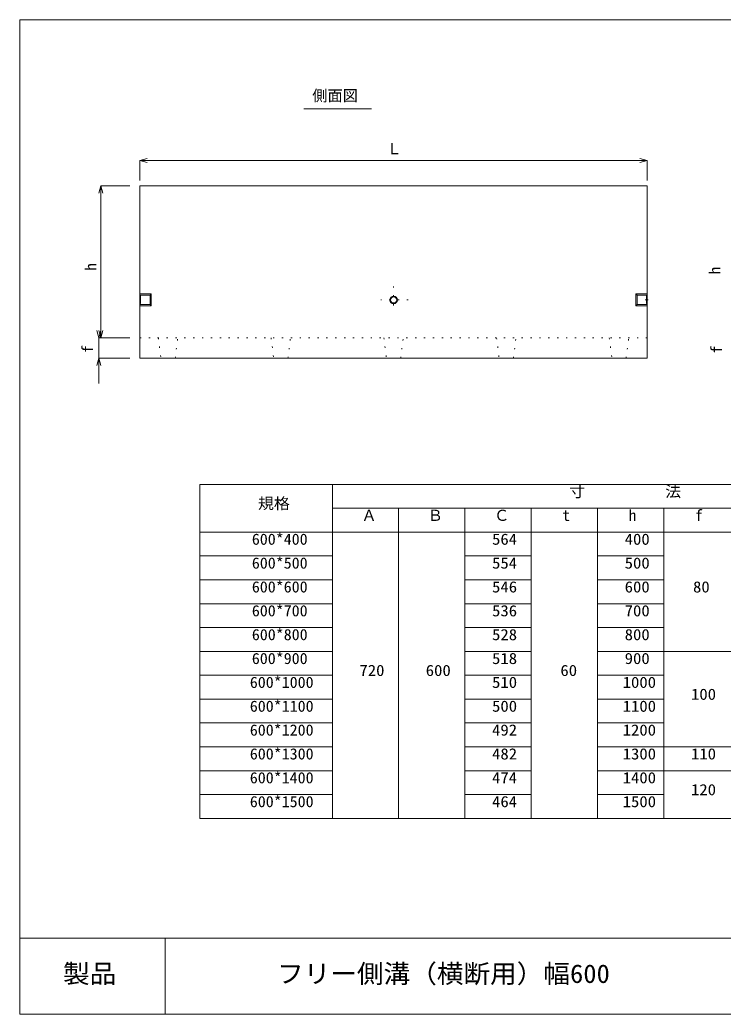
# Model space of a CAD drawing. Units: millimetres, scale not verified. Extents: x -162 to 6045, y 180 to 4102.
# Drawn here: x -162 to 2611, y 180 to 4102 of the extents above; entities that cross this region are included whole.
import ezdxf
from ezdxf.enums import TextEntityAlignment as Align

# ---------------------------------------------------------------- set-up
doc = ezdxf.new("R2010")
doc.units = ezdxf.units.MM
doc.header["$LTSCALE"] = 20
doc.linetypes.add('DOTTED', pattern=[1.75, 0.25, -1.5])
doc.layers.add('_0-0_', color=7, linetype='Continuous', lineweight=18)
doc.styles.add('ＭＳ ゴシック', font='')
doc.styles.get('ＭＳ ゴシック').set_extended_font_data('MS Gothic')

msp = doc.modelspace()

# ---------------------------------------------------------------- linework, layer by layer
at = {"layer": '_0-0_'}
for p, q in [((-161.72, 4102.25), (6045.25, 4102.25)), ((-161.72, 4102.25), (-161.72, 179.9)), ((957.62, 3751.58), (1224.29, 3751.58)), ((957.62, 3751.58), (1224.29, 3751.58)), ((311.33, 3448), (2311.33, 3448)), ((311.33, 3448), (311.33, 2768)), ((2311.33, 3448), (2311.33, 2768)), ((311.33, 3074), (311.33, 3122.11)), ((2311.33, 3074), (2311.33, 3122.11)), ((311.33, 2972.01), (311.33, 3024)), ((311.33, 3022.01), (311.33, 2973.64)), ((356.33, 3021.34), (311.33, 3021.34)), ((351.33, 3016.34), (356.33, 3021.34)), ((356.33, 2974.67), (356.33, 3021.34)), ((2266.33, 2974.67), (2266.33, 3021.34)), ((2271.33, 3016.34), (2266.33, 3021.34)), ((2266.33, 3021.34), (2311.33, 3021.34)), ((2311.33, 2972.01), (2311.33, 3024)), ((2311.33, 2972.01), (2311.33, 3024)), ((2311.33, 3022.01), (2311.33, 2973.64)), ((351.33, 3016.34), (311.33, 3016.34)), ((314, 3013), (311.33, 3013)), ((314, 3005), (311.33, 3005)), ((314, 2991), (311.33, 2991)), ((314, 2983), (311.33, 2983)), ((314, 2983), (314, 3013)), ((351.33, 2979.67), (351.33, 3016.34)), ((2271.33, 2979.67), (2271.33, 3016.34)), ((2271.33, 3016.34), (2311.33, 3016.34)), ((2303.76, 2998), (2315.21, 2998)), ((2308.67, 2983), (2308.67, 3013)), ((2308.67, 3013), (2311.33, 3013)), ((2308.67, 3005), (2311.33, 3005)), ((2308.67, 2991), (2311.33, 2991)), ((2308.67, 2983), (2311.33, 2983)), ((351.33, 2979.67), (311.33, 2979.67)), ((356.33, 2974.67), (311.33, 2974.67)), ((351.33, 2979.67), (356.33, 2974.67)), ((2271.33, 2979.67), (2266.33, 2974.67)), ((2266.33, 2974.67), (2311.33, 2974.67)), ((2271.33, 2979.67), (2311.33, 2979.67)), ((2311.33, 2768), (311.33, 2768)), ((547.19, 2269.61), (5347.19, 2269.61)), ((547.19, 2269.61), (547.19, 951.96)), ((1070.07, 2269.61), (1070.07, 951.96)), ((1070.07, 2175.49), (5347.19, 2175.49)), ((1331.5, 2175.49), (1331.5, 951.96)), ((1592.94, 2175.49), (1592.94, 951.96)), ((1854.38, 2175.49), (1854.38, 951.96)), ((2115.82, 2175.49), (2115.82, 951.96)), ((2377.26, 2175.49), (2377.26, 951.96)), ((547.19, 2081.37), (5347.19, 2081.37)), ((547.19, 1987.26), (1070.07, 1987.26)), ((1592.94, 1987.26), (1854.38, 1987.26)), ((2115.82, 1987.26), (2377.26, 1987.26)), ((547.19, 1893.14), (1070.07, 1893.14)), ((1592.94, 1893.14), (1854.38, 1893.14)), ((2115.82, 1893.14), (2377.26, 1893.14)), ((547.19, 1799.02), (1070.07, 1799.02)), ((1592.94, 1799.02), (1854.38, 1799.02)), ((2115.82, 1799.02), (2377.26, 1799.02)), ((547.19, 1704.9), (1070.07, 1704.9)), ((1592.94, 1704.9), (1854.38, 1704.9)), ((2115.82, 1704.9), (2377.26, 1704.9)), ((547.19, 1610.79), (1070.07, 1610.79)), ((1592.94, 1610.79), (1854.38, 1610.79)), ((2115.82, 1610.79), (2900.13, 1610.79)), ((547.19, 1516.67), (1070.07, 1516.67)), ((1592.94, 1516.67), (1854.38, 1516.67)), ((2115.82, 1516.67), (2377.26, 1516.67)), ((547.19, 1422.55), (1070.07, 1422.55)), ((1592.94, 1422.55), (1854.38, 1422.55)), ((2115.82, 1422.55), (2377.26, 1422.55)), ((547.19, 1328.43), (1070.07, 1328.43)), ((1592.94, 1328.43), (1854.38, 1328.43)), ((2115.82, 1328.43), (2377.26, 1328.43)), ((547.19, 1234.32), (1070.07, 1234.32)), ((1592.94, 1234.32), (1854.38, 1234.32)), ((2115.82, 1234.32), (2900.13, 1234.32)), ((547.19, 1140.2), (1070.07, 1140.2)), ((1592.94, 1140.2), (1854.38, 1140.2)), ((2115.82, 1140.2), (2900.13, 1140.2)), ((547.19, 1046.08), (1070.07, 1046.08)), ((1592.94, 1046.08), (1854.38, 1046.08)), ((2115.82, 1046.08), (2377.26, 1046.08)), ((547.19, 951.96), (5347.19, 951.96)), ((-161.72, 179.9), (-161.72, 479.9)), ((-161.72, 479.9), (6045.25, 479.9)), ((410.47, 179.9), (410.47, 479.9)), ((6045.25, 179.9), (-161.72, 179.9)), ((6045.25, 179.9), (-161.72, 179.9)), ((-161.72, 179.9), (410.47, 179.9)), ((410.47, 179.9), (2634.94, 179.9))]:
    msp.add_line(p, q, dxfattribs=at)
at = {"layer": '_0-0_', "color": 4, "lineweight": 9}
for p, q in [((311.33, 3547.86), (340.31, 3555.62)), ((311.33, 3547.86), (2311.33, 3547.86)), ((311.33, 3547.86), (340.31, 3540.09)), ((311.33, 3547.86), (311.33, 3468.29)), ((2311.33, 3547.86), (2282.36, 3555.62)), ((2311.33, 3547.86), (2282.36, 3540.09)), ((2311.33, 3547.86), (2311.33, 3468.29)), ((157.68, 3448), (149.91, 3419.03)), ((157.68, 2848), (157.68, 3448)), ((157.68, 3448), (165.44, 3419.03)), ((157.68, 3448), (271.69, 3448)), ((149.91, 2848), (142.15, 2876.98)), ((149.91, 2848), (142.15, 2876.98)), ((149.91, 2848), (157.68, 2876.98)), ((149.91, 2848), (157.68, 2876.98)), ((157.68, 2848), (149.91, 2876.98)), ((157.68, 2848), (149.91, 2876.98)), ((157.68, 2848), (165.44, 2876.98)), ((157.68, 2848), (165.44, 2876.98)), ((149.91, 2768), (149.91, 2848)), ((149.91, 2848), (271.69, 2848)), ((149.91, 2768), (149.91, 2848)), ((149.91, 2848), (271.69, 2848)), ((157.68, 2848), (271.69, 2848)), ((157.68, 2848), (271.69, 2848)), ((149.91, 2768), (142.15, 2739.03)), ((149.91, 2768), (142.15, 2739.03)), ((149.91, 2768), (149.91, 2668)), ((149.91, 2768), (157.68, 2739.03)), ((149.91, 2768), (271.69, 2768)), ((149.91, 2768), (149.91, 2668)), ((149.91, 2768), (157.68, 2739.03)), ((149.91, 2768), (271.69, 2768))]:
    msp.add_line(p, q, dxfattribs=at)
at = {"layer": '_0-0_', "linetype": 'DOTTED'}
for p, q in [((1311.7, 3050.87), (1311.7, 2955.86)), ((1368.7, 2997.48), (1261.41, 2997.48)), ((2310.4, 2998), (2312.61, 2998)), ((2311.33, 2848), (311.33, 2848)), ((384.26, 2848), (394.26, 2768)), ((450.63, 2768), (460.63, 2848)), ((828.71, 2848), (838.71, 2768)), ((895.07, 2768), (905.07, 2848)), ((1273.15, 2848), (1283.15, 2768)), ((1339.52, 2768), (1349.52, 2848)), ((1717.6, 2848), (1727.6, 2768)), ((1783.96, 2768), (1793.96, 2848)), ((2162.04, 2848), (2172.04, 2768)), ((2228.41, 2768), (2238.41, 2848))]:
    msp.add_line(p, q, dxfattribs=at)
at = {"layer": '_0-0_'}
for radius in [15, 12]:
    msp.add_circle((1311.7, 2997.48), radius, dxfattribs=at)

# ---------------------------------------------------------------- texts
at = {"layer": '_0-0_', "style": 'ＭＳ ゴシック'}
for s, p in [('側面図', (990.96, 3768.24)), ('側面図', (990.96, 3768.24)), ('Ｌ', (1283.76, 3558.88)), ('Ａ', (1184.81, 2112.49)), ('Ｂ', (1446.25, 2112.49)), ('Ｃ', (1707.68, 2112.49)), ('t', (1977.11, 2112.49)), ('h', (2238.55, 2112.49)), ('f', (2499.99, 2112.49))]:
    msp.add_text(s, height=43.99, dxfattribs=at).set_placement(p, align=Align.BOTTOM_LEFT)
for s, p in [('h', (152.54, 3112.27)), ('h', (2612.7, 3098)), ('f', (140.09, 2788.71)), ('f', (2619.47, 2786.63))]:
    msp.add_text(s, height=43.99, rotation=90, dxfattribs=at).set_placement(p, align=Align.BOTTOM_LEFT)
for s, height, width, p in [('寸\u3000\u3000\u3000\u3000\u3000法', 43.99, 1.05, (2003.98, 2206.61)), ('規格', 43.99, 1.05, (776.67, 2159.55)), ('600*400', 43.99, 1.05, (752.71, 2018.37)), ('564', 43.99, 1.1, (1699.7, 2018.37)), ('400', 43.99, 1.1, (2222.57, 2018.37)), ('600*500', 43.99, 1.05, (752.71, 1924.25)), ('554', 43.99, 1.1, (1699.7, 1924.25)), ('500', 43.99, 1.1, (2222.57, 1924.25)), ('600*600', 43.99, 1.05, (752.71, 1830.14)), ('546', 43.99, 1.1, (1699.7, 1830.14)), ('600', 43.99, 1.1, (2222.57, 1830.14)), ('80', 43.99, 1.1, (2492, 1830.14)), ('600*700', 43.99, 1.05, (752.71, 1736.02)), ('536', 43.99, 1.1, (1699.7, 1736.02)), ('700', 43.99, 1.1, (2222.57, 1736.02)), ('600*800', 43.99, 1.05, (752.71, 1641.9)), ('528', 43.99, 1.1, (1699.7, 1641.9)), ('800', 43.99, 1.1, (2222.57, 1641.9)), ('600*900', 43.99, 1.05, (752.71, 1547.78)), ('518', 43.99, 1.1, (1699.7, 1547.78)), ('900', 43.99, 1.1, (2222.57, 1547.78)), ('720', 43.99, 1.1, (1176.82, 1500.72)), ('600', 43.99, 1.1, (1438.26, 1500.72)), ('60', 43.99, 1.1, (1969.12, 1500.72)), ('600*1000', 43.99, 1.05, (744.72, 1453.67)), ('510', 43.99, 1.1, (1699.7, 1453.67)), ('1000', 43.99, 1.1, (2214.58, 1453.67)), ('100', 43.99, 1.1, (2484.01, 1406.61)), ('600*1100', 43.99, 1.05, (744.72, 1359.55)), ('500', 43.99, 1.1, (1699.7, 1359.55)), ('1100', 43.99, 1.1, (2214.58, 1359.55)), ('600*1200', 43.99, 1.05, (744.72, 1265.43)), ('492', 43.99, 1.1, (1699.7, 1265.43)), ('1200', 43.99, 1.1, (2214.58, 1265.43)), ('600*1300', 43.99, 1.05, (744.72, 1171.31)), ('482', 43.99, 1.1, (1699.7, 1171.31)), ('1300', 43.99, 1.1, (2214.58, 1171.31)), ('110', 43.99, 1.1, (2484.01, 1171.31)), ('600*1400', 43.99, 1.05, (744.72, 1077.2)), ('474', 43.99, 1.1, (1699.7, 1077.2)), ('1400', 43.99, 1.1, (2214.58, 1077.2)), ('120', 43.99, 1.1, (2484.01, 1030.14)), ('600*1500', 43.99, 1.05, (744.72, 983.08)), ('464', 43.99, 1.1, (1699.7, 983.08)), ('1500', 43.99, 1.1, (2214.58, 983.08)), ('製品', 73.31, 1.05, (8.26, 280.73)), ('フリー側溝（横断用）幅600', 73.31, 1.05, (852.08, 280.73))]:
    msp.add_text(s, height=height, dxfattribs=dict(at, width=width)).set_placement(p, align=Align.BOTTOM_LEFT)

doc.saveas('drawing.dxf')
